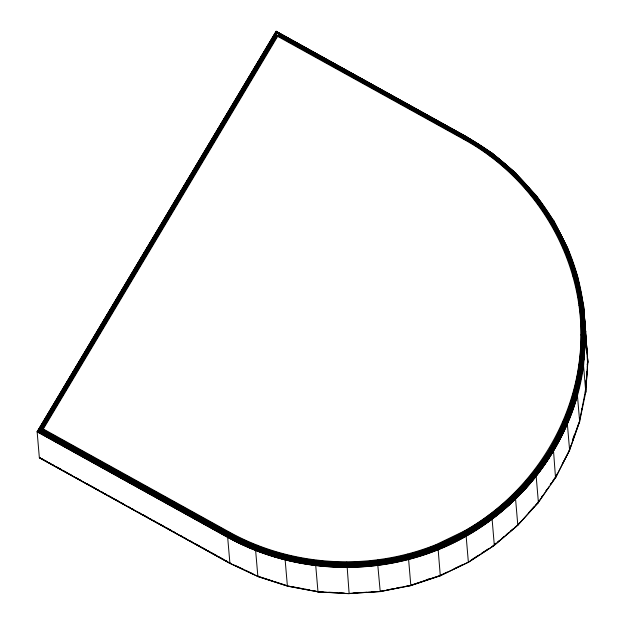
<?xml version="1.0" encoding="UTF-8"?>
<svg xmlns="http://www.w3.org/2000/svg" width="625" height="625" viewBox="0 0 625 625"><rect width="100%" height="100%" fill="white"/><g stroke="black" fill="none" stroke-linecap="round" stroke-linejoin="round"><path stroke-width="0.94" d="M276.094 31.352L276.844 33.359L465.328 137.781C518.203 167.273 558.898 217.562 575.281 275.984C591.125 334.023 582.141 397.695 551.484 449.383C519.781 501.984 467.141 540.594 407.938 556.438C348.117 571.93 282.906 564.141 228.664 534.414L40.18 429.984L37.141 431.828L39.352 457.688L40.711 458.063M436.32 544.5L463.773 531.289L466.164 536.305L468.375 562.281L440.297 575.766L438.172 549.773L436.32 544.5C370.008 571.203 292.391 566.852 229.734 532.289L43.305 429.008L40.18 429.984L276.844 33.359M349.164 593.391L380.242 591.602L410.836 585.578L408.617 559.602L407.336 554.141M380.234 591.641L377.32 560.047M463.773 531.289C533.789 492.312 581.078 415.453 580.945 334.914C581.336 254.656 534.203 177.859 464.102 139.516L275.695 35.281M585.227 392.539L585.789 392.031L583.57 366.172L585.594 335.914L580.945 334.914M585.297 391.57L585.43 389.633M585.961 381.883L586.094 379.945M586.562 373.164L586.695 371.234M587.164 364.453L587.859 361.922L583.641 305.977L577.539 276.281L573.047 276.414M585.68 389.523L579.367 422L569.32 450.57L555.516 477.641L550.422 484.711M585.945 385.648L586.352 379.828M586.547 376.922L586.953 371.102M587.219 367.219L587.555 362.375M585.656 392.312L586.461 380.664M586.594 378.727L587.062 371.93M587.195 369.992L587.734 362.227M585.766 392.18L587.859 361.922L583.586 305.828L578.984 305.398M496.016 543.406L493.828 545.273L494.328 545.406L492.125 519.43L489.234 514.742M512.258 495.133L515.602 499.438L517.82 525.289L517.211 525.359M316.258 560.328L315.758 565.906L317.992 591.883L323 591.859M532.453 472.797L536.203 476.664L538.414 502.523L535.805 504.805M549.484 448.125L553.562 451.508L555.516 477.641M563.047 421.531L567.391 424.391L569.609 450.25L562.195 464.133M572.914 393.477L576.078 394.625L577.453 395.781L579.664 421.641L579.125 422.078M578.914 364.438L583.516 366.016C572.688 447.773 514.281 519.273 438.172 549.773C370.609 576.977 291.523 572.578 227.672 537.391L37.141 431.828L276.188 31.359L466.594 136.789L464.102 139.516M581.484 410.641L581.883 408.734M579.539 421.906L585.789 392.031M286.258 554.688L285.164 560.164L287.406 586.141L318.055 591.883M577.398 395.617C558.008 465.008 504.68 522.633 438.141 549.586C370.594 576.781 291.516 572.391 227.672 537.203L37.18 431.664L276.125 31.25M572.672 439.586L574.289 434.992M569.086 450.609L570.703 446.008M572.328 441.406L578.797 423M569.484 450.492L579.664 421.641M405.891 586.227L410.836 585.578M257.297 545.312L255.633 550.602L257.883 576.578L258.438 576.086M555.297 477.656L557.453 473.43M555.664 477.594L569.609 450.25M287.445 586.18L289.594 586.203M229.734 532.289L227.672 537.391L229.922 563.367L230.398 563.148M276.156 35.477L40.914 429.727L228.914 533.883C283.031 563.547 348.102 571.328 407.797 555.867C466.859 540.062 519.383 501.531 551.016 449.062C581.594 397.484 590.562 333.961 574.758 276.055C558.414 217.758 517.797 167.586 465.039 138.156L278.555 34.844L43.305 429.008M276.641 35.695L41.688 429.469L229.18 533.344C283.172 562.945 348.086 570.711 407.641 555.289C466.57 539.523 518.961 501.086 550.516 448.734C581.023 397.289 589.977 333.914 574.203 276.156C557.898 217.984 517.367 167.938 464.734 138.578L278.266 35.273M277.148 35.953L42.484 429.227L229.453 532.812C283.312 562.344 348.078 570.094 407.492 554.711C466.266 538.977 518.523 500.641 550 448.422C580.438 397.102 589.359 333.891 573.625 276.273C557.359 218.25 516.93 168.312 464.414 139.031L277.969 35.734M585.297 332.5L585.859 331.836L585.273 328.977M537.727 502.68L539.344 500.328M541.508 497.195L542.586 495.633M545.828 490.938L546.914 489.367M550.156 484.672L551.234 483.102M552.852 480.758L555.016 477.625M545.016 492.555L537.977 502.75L518.719 524.039M546.094 490.984L549.344 486.281M538.18 502.766L555.773 477.359M489.648 155.914L492.508 153.43L466.406 136.75M468.328 562.336L494.344 545.289M518.492 523.945L519.773 522.523M528.75 512.602L534.516 506.227M517.609 525.5L538.414 502.523M512.625 175.312L515.938 173.203L492.43 153.367M494.328 544.469L495.781 543.227M497.477 542.164L499.672 540.297M501.867 538.43L504.055 536.562M506.25 534.695L508.445 532.828M510.633 530.961L512.828 529.094M515.016 527.227L516.477 525.984M494.016 545.406L516.703 526.086M494.172 545.469L517.82 525.289M532.773 197.461L536.477 195.781L515.695 173.125L492.297 153.367M471.203 559.984L478.477 555.258M481.703 553.156L488.977 548.43M491.406 546.852L493.016 545.797M468.25 562.32L494.328 545.406M549.742 221.977L553.781 220.781L567.594 247.906L553.664 220.688M440.961 575.078L447.055 572.141M454.031 568.789L462.742 564.602M439.945 575.258L440.203 575.672L468.383 562.164M563.242 248.445L567.547 247.766L577.539 276.281M426.172 579.844L428.93 578.922M411.57 584.984L439.164 575.805M410.727 585.469L440.391 575.633M410.82 585.617L440.391 575.75M380.172 591.289L384.93 590.352M386.836 589.977L394.461 588.477M396.367 588.102L401.125 587.164M380.203 591.484L410.836 585.461M353.039 593.133L357.883 592.805M362.727 592.477L366.602 592.211M371.453 591.883L376.297 591.555M380.234 591.484L349.102 593.594L317.969 591.766M328.812 592.195L333.664 592.484M339.477 592.828L344.32 593.109M317.992 591.883L349.141 593.711L346.789 562.125M291.5 586.562L296.258 587.461M298.164 587.812L302.922 588.711M304.828 589.07L309.586 589.961M314.352 590.852L316.258 591.211M287.383 586.023L318.102 591.766M259.195 576.625L272.984 581.086M274.82 581.68L286.773 585.547M257.852 576.461L287.594 586.031M257.883 576.578L287.508 586.141M234.75 565.211L243.469 569.328M245.211 570.148L253.047 573.852M229.891 563.25L258.141 576.5M229.922 563.367L258.023 576.594M276.094 31.25L466.594 136.789M37.578 431.258L227.797 536.641C328.508 593.43 464.523 567.375 535.883 476.008C567.062 436.125 584.859 386.289 585.258 335.617C584.992 285.117 567.375 235.367 536.211 195.672M37.328 431.469L227.719 536.953C318.727 588.227 440.938 572.336 515.469 499.023C581.922 435.633 604.367 332.18 567.422 247.656M41.562 458.531L44.109 459.945M45.812 460.891L47.516 461.828M49.219 462.773L50.914 463.719M52.617 464.656L54.32 465.602M56.023 466.547L61.125 469.375M62.828 470.312L67.93 473.141M69.633 474.086L71.336 475.023M76.438 477.852L78.141 478.797M79.836 479.742L81.539 480.68M86.641 483.508L89.195 484.922M90.898 485.867L96 488.695M97.703 489.633L99.398 490.578M101.102 491.523L102.805 492.461M104.508 493.406L106.211 494.352M107.906 495.289L113.016 498.117M114.711 499.062L119.82 501.891M121.516 502.828L123.219 503.773M128.32 506.602L130.023 507.547M131.727 508.484L133.43 509.43M138.531 512.258L140.234 513.195M142.781 514.609L147.891 517.438M149.586 518.383L151.289 519.328M152.992 520.266L154.695 521.211M156.391 522.148L158.094 523.094M159.797 524.039L164.898 526.867M166.602 527.805L171.703 530.633M173.406 531.578L175.109 532.523M180.211 535.344L181.914 536.289M183.609 537.234L185.312 538.172M190.414 541L192.117 541.945M194.672 543.359L199.773 546.188M201.477 547.125L206.578 549.953M208.281 550.898L209.984 551.844M211.68 552.781L216.789 555.609M218.484 556.555L223.594 559.383M225.289 560.32L226.992 561.266M40.242 458.055L230.227 563.312M39.352 457.688L230.094 563.398M39.422 457.828L229.984 563.414M466.523 136.734L492.508 153.43M536.375 195.703L553.781 220.781M585.242 329.133L587.836 362.078M585.336 330.25L585.727 332.156M577.836 279.297L578 281.211M276.258 33.266L276.508 36.141M585.938 338.141L586.258 342.992M586.586 347.836L586.844 351.711M587.164 356.555L587.484 361.406M583.766 335.141C583.898 416.648 536.047 494.43 465.188 533.867C393.109 574.484 300.836 575.094 228.437 534.922L39.508 430.25L276.672 32.789L465.602 137.453C536.508 176.266 584.156 253.961 583.766 335.141M584.227 335.242C584.359 416.898 536.414 494.828 465.422 534.352C393.211 575.039 300.766 575.656 228.234 535.406L38.898 430.516L276.516 32.289L465.844 137.188C536.883 176.07 584.617 253.906 584.227 335.242M584.633 335.352C584.766 417.148 536.742 495.211 465.633 534.797C393.305 575.547 300.711 576.172 228.055 535.867L38.367 430.773L276.383 31.883L466.062 136.977C537.219 175.922 585.023 253.891 584.633 335.352M584.977 335.477C585.109 417.391 537.016 495.563 465.812 535.203C393.383 576.008 300.664 576.633 227.914 536.273L37.93 431.023L276.266 31.578L466.25 136.828C537.5 175.836 585.367 253.906 584.977 335.477"/></g></svg>
